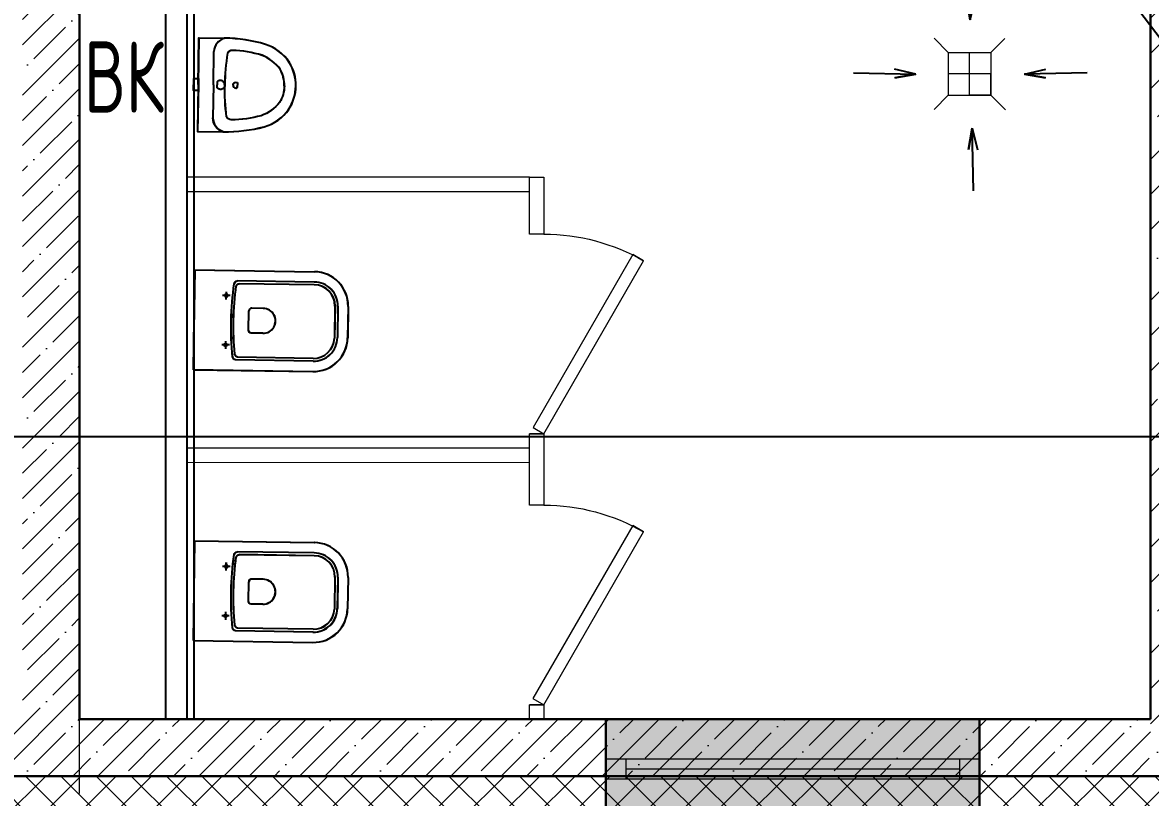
# Model space of a CAD drawing. Header units: millimetres. Extents: x -8417289 to 9420486, y 0 to 166066.
# Drawn here: x -59901 to -55946, y 61381 to 64098 of the extents above; entities that cross this region are included whole.
import ezdxf
from ezdxf import colors
from ezdxf.entities.mleader import LeaderData, LeaderLine
from ezdxf.math import Vec2, Vec3

# ---------------------------------------------------------------- set-up
doc = ezdxf.new("R2010")
doc.units = ezdxf.units.MM
doc.header["$MEASUREMENT"] = 0
doc.linetypes.add('CENTER', pattern=[2, 1.25, -0.25, 0.25, -0.25])
doc.layers.get('0').update_dxf_attribs({"color": 250, "lineweight": 9})
for name, color, linetype, lineweight in [('_АР ТЕКСТ', 250, 'Continuous', 25), ('АР_Двери', 175, 'Continuous', 18), ('АР_Окна БЛОК', 250, 'Continuous', 13), ('АР_Оси', 195, 'Continuous', 9), ('АР_Перегородки газоблок', 165, 'Continuous', 30), ('АР_Перегородки сантехнические', 216, 'Continuous', 9), ('АР_Сущ Несущая стена', 216, 'Continuous', 30), ('АР_тонкая линия', 250, 'Continuous', 0), ('АР_Утеплитель', 250, 'Continuous', 9), ('АР_Штриховка монолит', 250, 'Continuous', 9)]:
    doc.layers.add(name, color=color, linetype=linetype, lineweight=lineweight)
for name, color, linetype in [('АР_Отверстия', 251, 'Continuous'), ('ТХ_ВК_оборуд.ТХ', 250, 'Continuous'), ('ТХ_ВК_трапы', 5, 'Continuous'), ('ТХ_привязки ЭО', 96, 'Continuous'), ('ТХ_сантехника', 253, 'Continuous')]:
    doc.layers.add(name, color=color, linetype=linetype)
doc.styles.add('ICOCPEUR', font='isocpeur.TTF')
doc.styles.add('ISOCPEUR', font='isocpeur.TTF')

# ---------------------------------------------------------------- blocks, each defined once
blk = doc.blocks.new('*U15')
for p, q in [((0, 0), (0, -49.99999999999997)), ((700, 7.105427357601002e-15), (700, -49.99999999999996))]:
    blk.add_line(p, q)
blk.add_lwpolyline([(0, -1.4210854715202e-14), (606.2177826491072, 349.9999999999998), (628.092782649107, 312.1113885844306), (21.875, -37.88861141556917)], close=True)
blk.add_arc((0, 0), 699.9999999999998, 0, 29.99999999999154)
blk = doc.blocks.new('*U16')
for p, q in [((0, 0), (0, -49.99999999999997)), ((700, 7.105427357601002e-15), (700, -49.99999999999996))]:
    blk.add_line(p, q)
blk.add_lwpolyline([(0, -1.4210854715202e-14), (606.2177826491072, 349.9999999999998), (628.092782649107, 312.1113885844306), (21.875, -37.88861141556917)], close=True)
blk.add_arc((0, 0), 699.9999999999998, 0, 29.99999999999154)
blk = doc.blocks.new('*U360')
at = {"true_color": 0xffffff}
h = blk.add_hatch(color=7, dxfattribs=at)
h.dxf.hatch_style = 1
h.paths.add_polyline_path([(-1309.999999999826, -139.9999999999285), (1.196623421334644e-13, -139.9999999999275), (-1.889459733345445e-13, 220), (-1309.999999999827, 219.9999999999989)])
at = {"lineweight": 30}
for p, q in [((-1309.999999999826, -139.9999999999285), (-1309.999999999827, 219.9999999999989)), ((1.196623421334644e-13, -139.9999999999275), (-1.889459733345445e-13, 220))]:
    blk.add_line(p, q, dxfattribs=at)
for p, q in [((-1.889459733345445e-13, 220), (-1309.999999999827, 219.9999999999989)), ((-1309.999999999827, 69.99999999999889), (-6.39948609833192e-14, 70)), ((-1239.999999999826, -9.947598300641403e-13), (-1239.999999999841, 69.999999999999)), ((-70.00000000001455, -5.684341886080801e-14), (-70.00000000000003, 69.99999999999994)), ((-1309.999999999826, -1.051603248924948e-12), (0, 0)), ((-1239.999999999826, 34.99999999999901), (-70.00000000000004, 34.99999999981077)), ((-1309.999999999826, -139.9999999999285), (1.196623421334644e-13, -139.9999999999275)), ((-1309.999999999826, -139.9999999999285), (-1309.999999999826, -139.9999999999285)), ((-1309.999999999826, -139.9999999999285), (-1309.999999999826, -139.9999999999285)), ((1.196623421334644e-13, -139.9999999999275), (1.196623421334644e-13, -139.9999999999275)), ((1.196623421334644e-13, -139.9999999999275), (1.196623421334644e-13, -139.9999999999275))]:
    blk.add_line(p, q)
blk = doc.blocks.new('Писуар')
for points in [[(0, 52.94028954673558), (116.4686370022828, 52.94028954673558, 0.3288676504273428), (164.1148975943215, 89.99849222938064, 0.06699893116058607), (144.5155793420272, 233.5217105695046, 0.1722094793049764), (82.36512113403296, 318.0519670632493, 0.1432854428549363), (0, 341.9776548054069, 0.1432854428549363), (-82.36512113403296, 318.0519670632493, 0.1722094793049764), (-144.5155793420272, 233.5217105695046, 0.06699893116058607), (-164.1148975943215, 89.99849222938064)], [(-58.2343185020145, 285.8775635522325, 0.1373961816874208), (-105.8805790944025, 222.3492160912137)], [(58.2343185020145, 285.8775635522325, -0.1373961816874208), (105.8805790944025, 222.3492160912137)], [(-164.1148975943215, 89.99849222938064, 0.3288676504273428), (-116.4686370022828, 52.94028954673558, 7.999999999949305)], [(0, 92.64737713869545, 0.4199956144459171), (-15.88208686397411, 76.76529027472134, 0.1514920714975723), (-10.58805790927727, 66.17723236532765), (0, 66.17723236532765)], [(0, 92.64737713869545, -0.4199956144459171), (15.88208686397411, 76.76529027472134, -0.1514920714975723), (10.58805790927727, 66.17723236532765), (0, 66.17723236532765)]]:
    blk.add_lwpolyline(points, format="xyb")
for points in [[(0, 0), (-164.1148975943215, 0), (-164.1148975943215, 89.99849222938064)], [(0, 0), (164.1148975943215, 0), (164.1148975943215, 89.99849222938064)], [(0, 52.94028954673558), (-116.4686370022828, 52.94028954673558)]]:
    blk.add_lwpolyline(points)
blk.add_lwpolyline([(-21.17611581820529, 0), (21.17611581925303, 0), (21.17611581925303, -15.88208686409052), (-21.17611581820529, -15.88208686409052)], close=True)
for centre, radius, start, end in [((0, 187.055689733359), 114.7039606834222, 90, 120.5102374068071), ((282.2716892509488, 110.1030908932153), 404.0561545671565, 163.8711539522828, 178.9692582618215), ((2.647014477988705, 912.0894989152439), 819.4463970433259, 262.0157644325797, 269.8149201434025)]:
    blk.add_arc(centre, radius, start, end)
at = {"extrusion": (0, 0, -1)}
for centre, radius, start, end in [((0, 187.055689733359), 114.7039606834222, 90, 120.5102374068071), ((282.2716892509488, 110.1030908932153), 404.0561545671565, 163.8711539522828, 178.9692582618215), ((2.647014477988705, 912.0894989152439), 819.4463970433259, 262.0157644325797, 269.8149201434025)]:
    blk.add_arc(centre, radius, start, end, dxfattribs=at)
for points in [[(-10.58805790869519, 132.350723866839), (-10.58805790869519, 137.6447528214194), (-5.29402895399835, 137.6447528214194), (5.820766091346741e-10, 137.6447528214194)], [(5.820766091346741e-10, 121.7626659574453), (-5.29402895399835, 121.7626659574453), (-10.58805790869519, 127.0566949121421), (-10.58805790869519, 132.350723866839)], [(10.58805790985934, 132.350723866839), (10.58805790985934, 137.6447528214194), (5.294028955162503, 137.6447528214194), (5.820766091346741e-10, 137.6447528214194)], [(5.820766091346741e-10, 121.7626659574453), (5.294028955162503, 121.7626659574453), (10.58805790985934, 127.0566949121421), (10.58805790985934, 132.350723866839)], [(164.1148975943215, 89.99849222938064), (158.8208686397411, 68.8223764107097), (137.6447528209537, 52.94028954673558), (116.4686370022828, 52.94028954673558)]]:
    blk.add_open_spline(points, degree=3)
for points, start_tangent, end_tangent in [([(-121.7190838767565, 117.3716032092052), (-111.1746080475859, 100.5865501387743)], (0.01403744405624366, -0.999901470228126), (0.9741290849035146, -0.2259923139070027)), ([(121.7190838767565, 117.3716032092052), (111.1746080475859, 100.5865501387743)], (-0.01403744405624366, -0.999901470228126), (-0.9741290849035146, -0.2259923139070027))]:
    blk.add_spline(points, degree=3, dxfattribs=dict(start_tangent=start_tangent, end_tangent=end_tangent))
blk = doc.blocks.new('унитаз поликлиники')
for p, q in [((0, 175.0000000000002), (0, -175.0000000000002)), ((0, 175), (420, 175)), ((420, 138.7140846226539), (149.5783947814593, 138.7140846226539)), ((420, 129), (156.7708916987863, 128.6947987100866)), ((125.6120020395715, 86.65309879256529), (99.54435587919897, 86.65309879256529)), ((112.3925950961525, 73.10633269583923), (112.3925950961525, 100.1998648888257)), ((242.4404502270149, 43.73651019929093), (201.8725803082448, 43.73651019929093)), ((493.9712139845033, 57.06385601698344), (493.9712139845033, -57.06385601697843)), ((503.999999999694, 55.00022672359819), (504, -54.99999999976626)), ((540, 55), (540, -55)), ((191.9062512759224, -33.70112225765479), (191.9062512759224, 33.70086718935636)), ((112.3121347758092, -72.95707587784273), (112.282285361212, -100.0505916278053)), ((242.4404502270149, -43.73676526706549), (201.8725803082448, -43.73676526706549)), ((125.5166089892259, -86.5183978031564), (99.44897864899713, -86.48967862475547)), ((420, -139), (147.8638372268865, -138.7268586217251)), ((420, -129), (155.1814843298739, -128.6950537779776)), ((0, -175), (420, -175))]:
    blk.add_line(p, q)
for centre, radius, start, end in [((420, 55), 120, 0, 90), ((420.4860874894543, 55.20134403063184), 83.51415522076329, 359.861865640253, 90.33348740461295), ((420, 55), 74, 0, 90), ((242.4404502270149, -0.0001275341201107949), 43.73663773336648, 270, 90), ((420, -55), 120, 270, 0), ((420, -55), 84, 270, 0), ((420.0000000000005, -55.00000000000023), 73.99999999999977, 270, 358.4018165566912)]:
    blk.add_arc(centre, radius, start, end)
at = {"extrusion": (0, 0, -1)}
for centre, major_axis, ratio, start_param, end_param in [((1158.06257319661, -0.0001275341201107949), (-731.0106498963555, -726.449596775183), 0.9937751111245587, 0.6598491803284507, 0.910919136193018), ((984.1422315649793, -0.0001275341201107949), (-23.40018430090171, -941.4133244262395), 0.8972800535149483, 1.42225774313891, 1.677846830341707), ((149.5158196882217, 127.3348454206425), (-5.639474792591372, -10.54905920003566), 0.8213730805515044, 1.269211342410273, 2.570669150556824), ((154.4364780247083, 119.7958318011661), (-5.610534641830925, -7.716306582968154), 0.7980925127033731, 1.232924341648666, 2.686722882739946), ((112.3925950961525, 86.7676048639405), (3.546847614444126, 3.546847614444128), 0.9999999999995854, 5.504024733397926, 11.78721004057751), ((201.9351554014825, -33.4519114207651), (4.122340877798591, -9.490584745542167), 0.9647969637839732, 0.4292600198093375, 1.943413251271767), ((155.244059423228, -117.4864474327478), (5.303740529548787, -10.40618587121702), 0.8429843284803838, 0.5499024529424461, 1.881899719380306), ((147.9264123201242, -127.4729975277733), (5.417041441869642, -10.44430136326478), 0.8364427514803542, 0.5611398427268642, 1.877576555759112)]:
    blk.add_ellipse(centre, major_axis=major_axis, ratio=ratio, start_param=start_param, end_param=end_param, dxfattribs=at)
for centre, major_axis, ratio, start_param, end_param in [((201.9351554014825, 33.45165635299054), (4.122340877798588, 9.490584745542174), 0.9647969637839732, 0.4292600198093375, 1.943413251271767), ((112.2970839152217, -86.61833975484478), (3.542937838331404, -3.550753085458856), 0.9999999999995854, 5.504024733397926, 11.78721004057751)]:
    blk.add_ellipse(centre, major_axis=major_axis, ratio=ratio, start_param=start_param, end_param=end_param)
blk = doc.blocks.new('_DotSmall')
at = {"color": 0, "linetype": 'ByBlock', "const_width": 0.5}
blk.add_lwpolyline([(-0.0625, 0, 1), (0.0625, 0, 1)], format="xyb", close=True, dxfattribs=at)
blk = doc.blocks.new('Трап ТХ')
at = {"layer": 'ТХ_ВК_трапы', "color": 5, "lineweight": 0}
for p, q in [((305243.1832122927, -196674.2786121668), (305292.9326705653, -196724.527904715)), ((305491.1807522419, -196675.5281978559), (305442.1810453828, -196724.527904715)), ((305292.9326705653, -196724.527904715), (305292.9326705653, -196874.5297785074)), ((305292.9326705653, -196724.527904715), (305442.1810453828, -196724.527904715)), ((305367.5587223889, -196874.5297785074), (305367.5587223889, -196724.527904715)), ((305442.1810453828, -196724.527904715), (305442.1847742124, -196874.5297785074)), ((305442.1847742124, -196799.5288416112), (305292.9326705653, -196799.5288416112)), ((305442.1847742124, -196874.5297785074), (305442.1847742124, -196799.5288416112)), ((305243.186959854, -196924.2754892186), (305292.9326705653, -196874.5297785074)), ((305292.9326705653, -196874.5297785074), (305442.1847742124, -196874.5297785074)), ((305442.1847742124, -196874.5297785074), (305367.5587223889, -196874.5297785074)), ((305493.1800706126, -196925.5250749075), (305442.1847742124, -196874.5297785074))]:
    blk.add_line(p, q, dxfattribs=at)
blk = doc.blocks.new('A$C985b353d')
at = {"layer": 'ТХ_ВК_трапы', "ltscale": 100}
for p, q in [((6.382864823623454, 408.7015674520577), (2.194528594974155, 189.2080800976214)), ((2.194528594974155, 189.2080800976214), (-11.21183628975049, 263.5357217971907)), ((-11.21183628975049, 263.5357217971907), (2.194528594974155, 189.2080800976214)), ((2.194528594974155, 189.2080800976214), (19.79846604761642, 264.2907758739971)), ((-407.3905546945322, 3.304820391200661), (-187.8970673400959, -0.8835158374485985)), ((-187.8970673400959, -0.8835158374485985), (-262.9797631164715, 16.72042161519365)), ((192.286124530044, -0.8835158374485879), (267.3688203064197, 16.72042161519364)), ((411.7796118844803, 3.304820391200604), (192.286124530044, -0.8835158374485879)), ((-187.8970673400959, -0.8835158374485985), (-262.2247090396652, -14.28988072217326)), ((-262.2247090396652, -14.28988072217326), (-187.8970673400959, -0.8835158374485985)), ((192.286124530044, -0.8835158374485879), (266.6137662296133, -14.28988072217327)), ((266.6137662296133, -14.28988072217327), (192.286124530044, -0.8835158374485879)), ((9.65501813502685, -190.8286551302578), (-3.751346749697859, -265.1562968298271)), ((-3.751346749697859, -265.1562968298271), (9.65501813502685, -190.8286551302578)), ((13.84335436367596, -410.322142484694), (9.65501813502685, -190.8286551302578)), ((9.65501813502685, -190.8286551302578), (27.25895558766905, -265.9113509066335))]:
    blk.add_line(p, q, dxfattribs=at)
blk = doc.blocks.new('_None')

msp = doc.modelspace()

# ---------------------------------------------------------------- hatches: boundary and pattern name
at = {"layer": 'АР_Утеплитель', "ltscale": 100}
h = msp.add_hatch(dxfattribs=at)
h.set_pattern_fill('ANSI37', color=256, scale=700)
h.set_pattern_definition([(45, (-1021962.329778569, 104359.2129252533), (-61.87184335382291, 61.87184335382291), []), (135, (-1021962.329778569, 104359.2129252533), (-61.87184335382291, -61.8718433538229), [])])
h.paths.add_polyline_path([(-76965.72731168264, 64815.68245835247), (-70615.69748754418, 64815.68245835247), (-70615.6974875443, 82045.68245835259), (-77615.88026488785, 82045.68245835256), (-77615.88026488796, 83765.68245835253), (-77765.88026488796, 83765.68245835253), (-77765.88026488782, 81895.68245835253), (-70765.69748754417, 81895.68245835259), (-70765.69748754418, 64965.68245835247), (-77115.72731168264, 64965.68245835247), (-77115.69594017233, 54955.68245835253), (-63715.6974875443, 54955.68245835253), (-63715.6974875443, 61305.68245835253), (-55595.69748754417, 61305.68245835241), (-55595.69748754419, 66495.68245835253), (-47328.30999632606, 66495.68245835253), (-47328.30999632606, 66245.68245835253), (-47178.30999632606, 66245.68245835253), (-47178.30999632606, 66645.68245835253), (-55745.69748754418, 66645.68245835247), (-55745.69748754418, 61455.68245835253), (-63865.69748754428, 61455.68245835253), (-63865.6974875443, 55105.68245835247), (-76965.6959401721, 55105.68245835253)])
at = {"layer": 'АР_Штриховка монолит', "ltscale": 100}
h = msp.add_hatch(dxfattribs=at)
h.set_pattern_fill('ANSI35', color=256, scale=700)
h.set_pattern_definition([(45, (-1028453.506700653, 165205.578092142), (-123.7436867076458, 123.7436867076458), []), (45, (-1028329.763014153, 165205.578092142), (-123.7436867076458, 123.7436867076458), [218.75, -43.75, 0, -43.75])])
h.paths.add_polyline_path([(-55745.69748754415, 66645.6824583525), (-55745.69748754418, 66845.68245835253), (-55745.69748754418, 70995.6824583525), (-55245.6974875443, 70995.68245835253), (-55245.69748754418, 71195.68245835247), (-55745.69748754418, 71195.68245835253), (-55745.69748754418, 71983.16474463209), (-55945.69748754418, 71983.16474463209), (-55945.6974875443, 61655.68245835247), (-55945.6974875443, 61455.6824583525), (-55745.69748754441, 61455.6824583525)])
h = msp.add_hatch(dxfattribs=at)
h.set_pattern_fill('ANSI35', color=256, scale=500)
h.set_pattern_definition([(45, (0, 0), (-88.38834764831844, 88.38834764831844), []), (45, (88.38834750000001, 0), (-88.38834764831844, 88.38834764831844), [156.25, -31.25, 0, -31.25])])
h.paths.add_polyline_path([(-55945.6974875443, 61655.68245835247), (-59700.69748754415, 61655.6824583527), (-59700.69748754389, 66536.80835420146), (-59900.69748754354, 66536.80835420152), (-59900.69748754372, 61655.68245835247), (-63840.6974875442, 61655.68245835253), (-63840.6974875442, 61455.68245835253), (-55945.6974875443, 61455.6824583525)])

# ---------------------------------------------------------------- linework, layer by layer
at = {"layer": 'АР_Оси', "linetype": 'CENTER', "ltscale": 1000}
for p, q in [((-59700.69748754418, 53394.41078697075), (-59700.69748754418, 87701.88864252507)), ((-89429.45302698927, 61455.68245835253), (-5832.288057074678, 61455.68245835247))]:
    msp.add_line(p, q, dxfattribs=at)
at = {"layer": 'АР_Перегородки газоблок', "color": 0, "lineweight": 25, "ltscale": 100}
for points in [[(-59399.98531428303, 65605.7134300862), (-59400.03344337652, 61655.68339814029)], [(-59324.9853142852, 65605.71279491199), (-59325.03344337868, 61655.68276296608)], [(-59299.98531428706, 65605.71249029979), (-59300.03344338055, 61655.68245835388)]]:
    msp.add_lwpolyline(points, dxfattribs=at)
at = {"layer": 'АР_Перегородки сантехнические', "lineweight": 0}
for points in [[(-59325.01726781607, 63555.64660182669), (-59325.0109025165, 63505.64660223188), (-58122.93053975698, 63505.73954964759), (-58122.93690505656, 63555.73954924244)], [(-58072.87131602337, 63356.02663421624), (-58122.87131602337, 63356.02663421624), (-58122.87104453312, 63555.74119584211), (-58072.87104453312, 63555.74119584211)], [(-58072.94593675458, 62405.68276400441), (-58122.94593675458, 62405.68276400441), (-58122.87131602337, 62656.02663421624), (-58072.87131602337, 62656.02663421624)], [(-59325.02884307961, 62605.64660681468), (-59325.02247778003, 62555.64660721987), (-58122.86813337359, 62555.73955373415), (-58122.87449867316, 62605.739553329)], [(-58072.88352235011, 61655.68276300716), (-58122.88352235011, 61655.68276300716), (-58122.94593675458, 61705.68276400441), (-58072.94593675458, 61705.68276400441)]]:
    msp.add_lwpolyline(points, close=True, dxfattribs=at)
at = {"layer": 'АР_Сущ Несущая стена', "ltscale": 100}
for p, q in [((-55945.69748754418, 71998.16474463209), (-55945.6974875443, 61655.68245835247)), ((-59700.69748754275, 66536.80835420146), (-59700.69748754418, 61655.68245835247)), ((-59700.6974875443, 61655.68245835247), (-55945.6974875443, 61655.68245835247)), ((-63865.6974875443, 61455.68245835253), (-55745.69748754418, 61455.68245835253))]:
    msp.add_line(p, q, dxfattribs=at)

# ---------------------------------------------------------------- block references
at = {"layer": 'АР_Двери', "lineweight": 30, "xscale": -1, "rotation": 270}
for name, p in [('*U16', (-58072.87131602337, 62656.02663421624)), ('*U15', (-58072.94593675458, 61705.68276400441))]:
    msp.add_blockref(name, p, dxfattribs=at)
at = {"layer": 'АР_Окна БЛОК', "xscale": -1, "rotation": 180}
msp.add_blockref('*U360', (-56545.69748754407, 61515.68245835241), dxfattribs=at)
at = {"layer": 'АР_тонкая линия', "ltscale": 500}
msp.add_blockref('A$C985b353d', (-56579.9271854707, 63917.77373110643), dxfattribs=at)
at = {"layer": 'ТХ_ВК_оборуд.ТХ'}
msp.add_blockref('Трап ТХ', (-361947.4859078595, 260717.3025727176), dxfattribs=at)
at = {"layer": 'ТХ_сантехника', "ltscale": 100, "rotation": 269.1248415622985}
for p in [(-59284.51509080508, 63880.43274352804), (-59284.21775560587, 63880.43273990515), (-59284.21725664576, 63880.38834458869)]:
    msp.add_blockref('Писуар', p, dxfattribs=at)
at = {"layer": 'ТХ_сантехника', "rotation": 359.1248415622985}
for p in [(-59300.01638548551, 63055.65060203637), (-59299.71905028631, 63055.65059841349), (-59299.71855132619, 63055.60620309704), (-59300.2199523848, 62105.6859076965), (-59299.9226171856, 62105.68590407362), (-59299.92211822548, 62105.64150875714)]:
    msp.add_blockref('унитаз поликлиники', p, dxfattribs=at)

# ---------------------------------------------------------------- texts
at = {"layer": 'АР_Отверстия', "ltscale": 100, "insert": (-59545.48636096204, 63906.88314237737), "char_height": 250, "attachment_point": 5, "line_spacing_factor": 0.7, "style": 'ICOCPEUR'}
msp.add_mtext('\\A1;{\\W0.7;ВК}', dxfattribs=at)

# ---------------------------------------------------------------- leaders
at = {"layer": '_АР ТЕКСТ'}
ml = msp.add_multileader_mtext('Standard', dxfattribs=at)
ml.set_content('{\\W0.8;-2,550}', color=256, style='ISOCPEUR')
ml.set_leader_properties(color=256, linetype='Continuous', lineweight=-1)
ml.set_arrow_properties(name='DOTSMALL')
ml.build(insert=Vec2(0, 0))
ml.multileader.update_dxf_attribs({"has_text_frame": 1, "text_left_attachment_type": 4, "text_right_attachment_type": 4, "dogleg_length": 100, "arrow_head_size": 180})
ctx = ml.context
ctx.base_point, ctx.char_height, ctx.arrow_head_size, ctx.landing_gap_size, ctx.plane_origin = Vec3(-302775.822290387, 123943.2638625839, -1.961751612303354), 250, 180, 50, Vec3(-302295.4889269536, 121699.245469789, -1.961751612303354)
ctx.left_attachment, ctx.right_attachment = 4, 4
notes = []
notes.append((ctx, [(0, (0, 0, 0), (0, 0), (1, 0), 1, [])]))
ctx.mtext.insert, ctx.mtext.width, ctx.mtext.defined_height, ctx.mtext.line_spacing_style, ctx.mtext.flow_direction = Vec3(-302725.822290387, 124276.5971959173, -1.961751612303354), 801.0864057841361, 330.709552927064, 2, 5
ml = msp.add_multileader_mtext('Standard', dxfattribs=at)
ml.set_content('{\\W0.8;-2,550}', color=256, style='ISOCPEUR')
ml.set_leader_properties(color=256, linetype='Continuous', lineweight=-1)
ml.set_arrow_properties(name='DOTSMALL')
ml.build(insert=Vec2(0, 0))
ml.multileader.update_dxf_attribs({"has_text_frame": 1, "text_left_attachment_type": 4, "text_right_attachment_type": 4, "dogleg_length": 100, "arrow_head_size": 180})
ctx = ml.context
ctx.base_point, ctx.char_height, ctx.arrow_head_size, ctx.landing_gap_size, ctx.plane_origin = Vec3(-314736.0148765142, 120073.2763382189, -1.961751612303354), 250, 180, 50, Vec3(-314255.6815130808, 117829.2579454239, -1.961751612303354)
ctx.left_attachment, ctx.right_attachment = 4, 4
notes.append((ctx, [(0, (0, 0, 0), (0, 0), (1, 0), 1, [])]))
ctx.mtext.insert, ctx.mtext.width, ctx.mtext.defined_height, ctx.mtext.line_spacing_style, ctx.mtext.flow_direction = Vec3(-314686.0148765142, 120406.6096715522, -1.961751612303354), 801.0864057841361, 330.709552927064, 2, 5
at = {"layer": 'ТХ_привязки ЭО'}
ml = msp.add_multileader_mtext('Standard', dxfattribs=at)
ml.set_content('\\A1;{\\fArial|b0|i0|c204|p34;Кабель из стены на Н-1200 \\A0;мм от УЧП\\A1; (\\fArial|b0|i0|c0|p34;L-1\\fArial|b0|i0|c204|p34;,0м)\\Pдля подкл. электросушителя для рук \\A0;(поз. У240):\\P- 1,0 кВт/220В/1Ф}', color=256, style='ISOCPEUR')
ml.set_leader_properties()
ml.set_arrow_properties(name='NONE')
ml.build(insert=Vec2(0, 0))
ml.multileader.update_dxf_attribs({"text_left_attachment_type": 6, "text_right_attachment_type": 6, "dogleg_length": 0.36})
ctx = ml.context
ctx.base_point, ctx.char_height, ctx.landing_gap_size, ctx.plane_origin = Vec3(-54850.83986527845, 62644.85384859703), 200, 0, Vec3(-86562.05932229423, 53668.98940273299)
ctx.left_attachment, ctx.right_attachment = 6, 6
notes.append((ctx, [(0, (1, 1, 0), (-54851.19986527845, 62644.85384859703), (1, 0), 0.36, [(1, [(-58733.00002385101, 67761.80912848035)], 0, [])])]))
ctx.mtext.insert, ctx.mtext.width, ctx.mtext.flow_direction = Vec3(-54850.83986527845, 62884.85384859703), 6437.977942073427, 5
for ctx, leaders in notes:
    for number, flags, end, landing, length, lines in leaders:
        leader = LeaderData()
        leader.index, (leader.has_last_leader_line, leader.has_dogleg_vector, leader.attachment_direction) = number, flags
        leader.last_leader_point, leader.dogleg_vector, leader.dogleg_length = Vec3(end), Vec3(landing), length
        for number, points, colour, breaks in lines:
            line = LeaderLine()
            line.index, line.vertices, line.color, line.breaks = number, Vec3.list(points), colors.encode_raw_color(colour), breaks
            leader.lines.append(line)
        ctx.leaders.append(leader)

doc.saveas('drawing.dxf')
